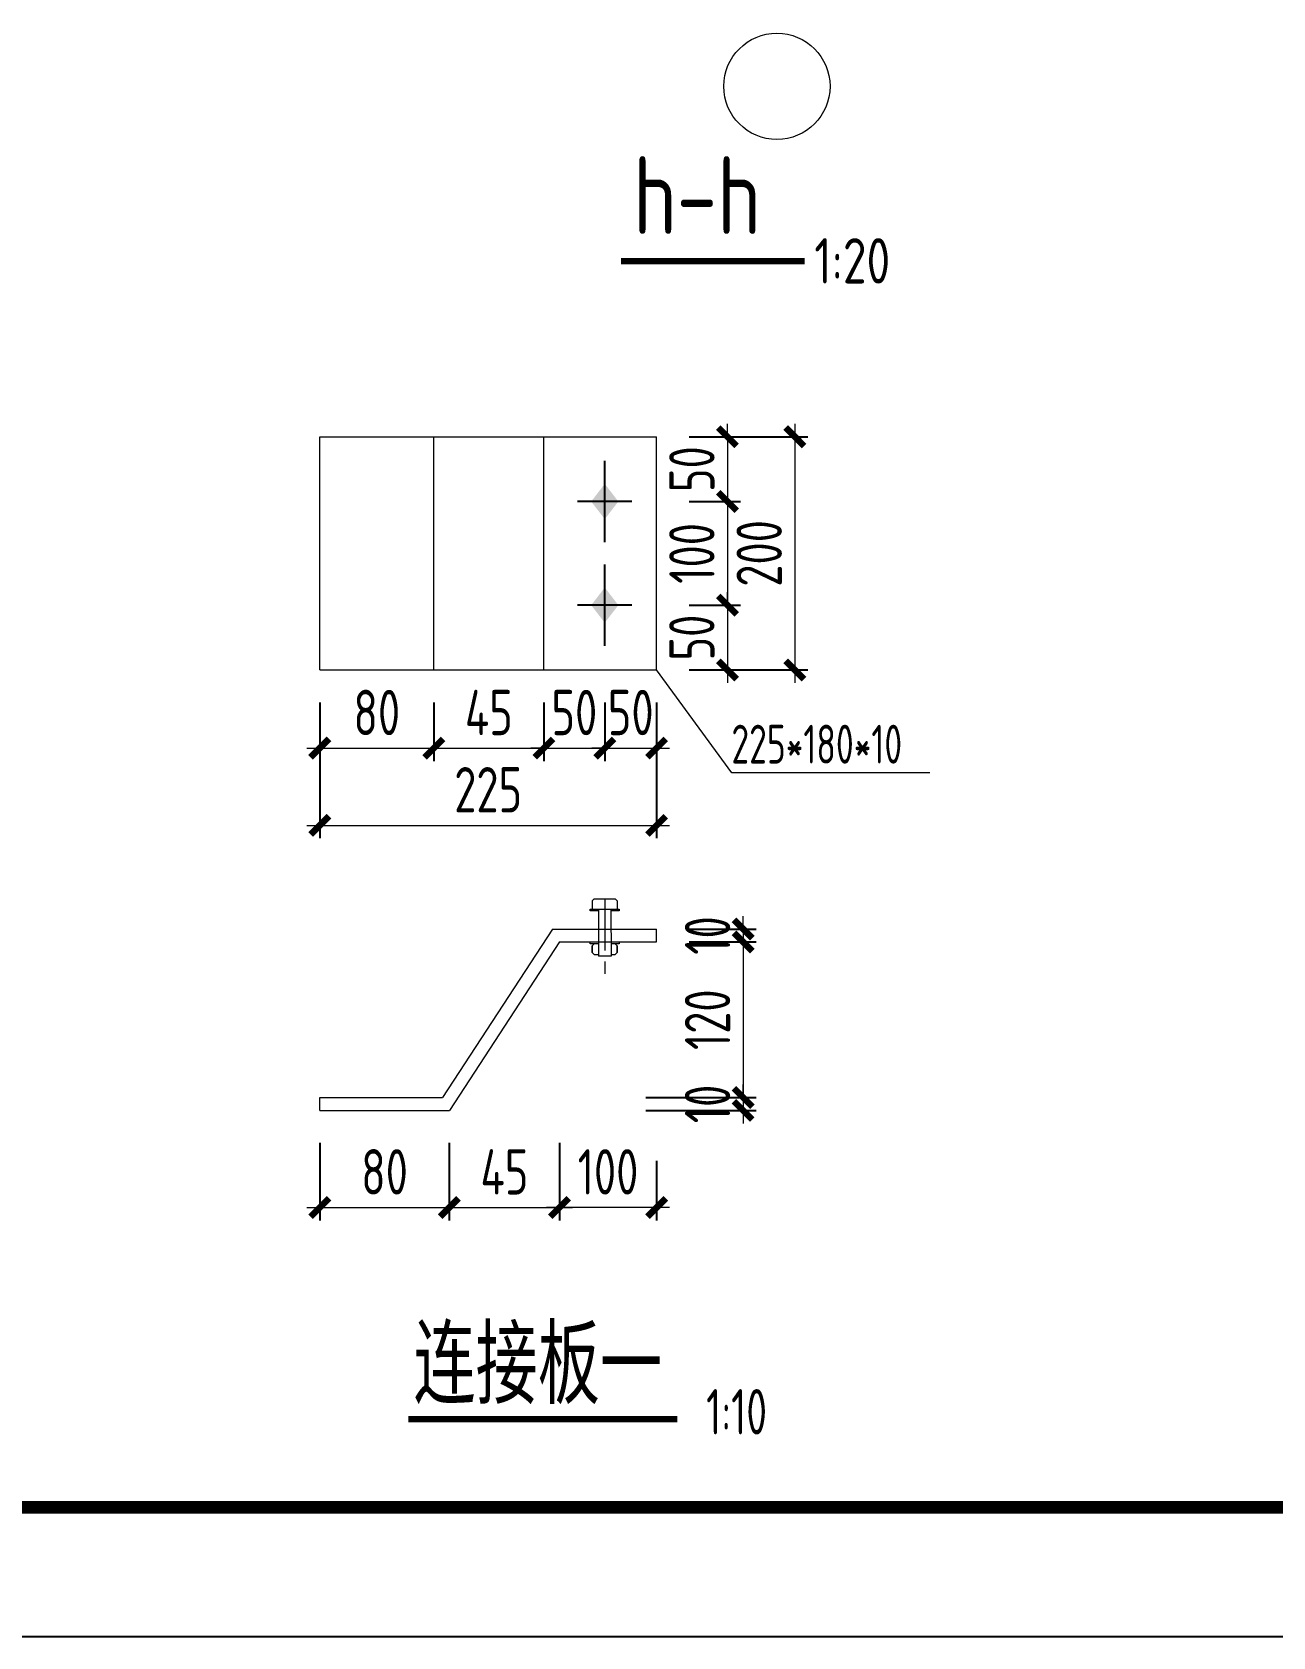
# Model space of a CAD drawing. Extents: x -2746917 to -971774, y -3334247 to -3250358.
# Drawn here: x -1239536 to -1229958, y -3316173 to -3303788 of the extents above; entities that cross this region are included whole.
import ezdxf

# ---------------------------------------------------------------- set-up
doc = ezdxf.new("R2010")
doc.units = 0
doc.header["$LTSCALE"] = 1000
doc.header["$MEASUREMENT"] = 0
doc.header["$PDMODE"] = 35
doc.linetypes.add('DOTE', pattern=[2.42, 2, -0.2, 0.02, -0.2])
doc.layers.get('0').update_dxf_attribs({"linetype": 'CONTINUOUS'})
doc.layers.get('Defpoints').update_dxf_attribs({"linetype": 'CONTINUOUS'})
for name, color, linetype in [('10', 7, 'CONTINUOUS'), ('AXIS', 253, 'DOTE'), ('BEAM_CON', 4, 'CONTINUOUS'), ('COLU', 7, 'CONTINUOUS'), ('DIM', 3, 'CONTINUOUS'), ('NUM', 7, 'CONTINUOUS'), ('PUB_TITLE', 4, 'CONTINUOUS'), ('TEXT', 7, 'CONTINUOUS')]:
    doc.layers.add(name, color=color, linetype=linetype)
doc.layers.add('yichutu', color=7, linetype='CONTINUOUS', true_color=0xffffff, plot=False)
doc.styles.add('TSSD_Dimension', font='tssdeng.shx', dxfattribs={"width": 0.75, "bigfont": 'Hztxt.shx'})
doc.styles.add('TSSD_Label', font='tssdeng.shx', dxfattribs={"width": 0.75, "bigfont": 'hztxt.shx'})
doc.styles.add('TSSD_Norm', font='tssdeng.shx', dxfattribs={"width": 0.75, "bigfont": 'hztxt.shx'})
doc.styles.add('TSSD_Rein', font='Tssdeng.shx', dxfattribs={"width": 0.75, "bigfont": 'hztxt.shx'})
doc.dimstyles.new('TSSD_10_100', dxfattribs={"dimtxt": 350, "dimasz": 100, "dimexe": 100, "dimexo": 250, "dimgap": 100, "dimtad": 1, "dimdec": 0, "dimlfac": 0.1, "dimzin": 0, "dimdsep": 46, "dimtxsty": 'TSSD_Dimension', "dimblk": 'ARCHTICK', "dimcen": 0, "dimdle": 100, "dimclrt": 7, "dimadec": 0, "dimazin": 0, "dimtfac": 1, "dimtdec": 0, "dimtix": 1, "dimtmove": 2, "dimatfit": 3, "dimldrblk": 'ARCHTICK', "dimfxl": 1, "dimtolj": 1, "dimtzin": 0, "dimlwd": 5, "dimarcsym": 0})

# ---------------------------------------------------------------- blocks, each defined once
blk = doc.blocks.new('A$C6E092011')
at = {"layer": 'AXIS', "lineweight": 5, "ltscale": 0.2}
blk.add_line((67, 73), (67, -507), dxfattribs=at)
at = {"layer": 'BEAM_CON', "lineweight": 5}
for p, q in [((-30, 57), (-14, 73)), ((-30, 57), (-30, -7)), ((-14, 73), (146, 73)), ((162, 57), (146, 73)), ((162, 57), (162, -7)), ((18, -7), (19, -370)), ((114, -7), (115, -370)), ((-30, -290), (-15, -276)), ((-30, -342), (-30, -290)), ((-30, -290), (-30, -342)), ((-30, -342), (-14, -358)), ((-14, -358), (18, -358)), ((115, -370), (19, -370)), ((114, -358), (146, -358)), ((162, -342), (146, -358)), ((162, -290), (148, -276)), ((162, -342), (162, -290)), ((162, -290), (162, -342))]:
    blk.add_line(p, q, dxfattribs=at)
for points in [[(18, -21), (-45, -21), (-45, -7), (179, -7), (179, -21), (114, -21)], [(18, -276), (-45, -276), (-45, -261), (18, -261)], [(114, -261), (179, -261), (179, -276), (114, -276)]]:
    blk.add_lwpolyline(points, dxfattribs=at)
blk = doc.blocks.new('_ArchTick')
at = {"color": 0, "const_width": 0.5}
blk.add_lwpolyline([(-0.71, -0.71), (0.71, 0.71)], dxfattribs=at)
blk = doc.blocks.new('*D3474')
at = {"layer": 'Defpoints', "color": 0}
for p in [(-1237315, -3312110), (-1236315, -3312110), (-1236315, -3312859)]:
    blk.add_point(p, dxfattribs=at)
at = {"layer": 'DIM', "color": 0, "lineweight": -2}
for p, q in [((-1237315, -3312360), (-1237315, -3312959)), ((-1236315, -3312360), (-1236315, -3312959))]:
    blk.add_line(p, q, dxfattribs=at)
at = {"layer": 'DIM', "color": 0, "lineweight": 5}
blk.add_line((-1237415, -3312859), (-1236215, -3312859), dxfattribs=at)
at = {"layer": 'DIM', "color": 0, "lineweight": 5, "xscale": 100, "yscale": 100, "zscale": 100, "rotation": 180}
blk.add_blockref('_ArchTick', (-1237315, -3312859), dxfattribs=at)
at = {"layer": 'DIM', "color": 0, "lineweight": 5, "xscale": 100, "yscale": 100, "zscale": 100}
blk.add_blockref('_ArchTick', (-1236315, -3312859), dxfattribs=at)
at = {"layer": 'DIM', "color": 7, "lineweight": 5, "insert": (-1236815, -3312584), "char_height": 350, "attachment_point": 5, "style": 'TSSD_Dimension'}
blk.add_mtext('\\A1;80', dxfattribs=at)
blk = doc.blocks.new('*D3475')
at = {"layer": 'Defpoints', "color": 0}
for p in [(-1236315, -3312110), (-1235465, -3312110), (-1235465, -3312859)]:
    blk.add_point(p, dxfattribs=at)
at = {"layer": 'DIM', "color": 0, "lineweight": -2}
for p, q in [((-1236315, -3312360), (-1236315, -3312959)), ((-1235465, -3312360), (-1235465, -3312959))]:
    blk.add_line(p, q, dxfattribs=at)
at = {"layer": 'DIM', "color": 0, "lineweight": 5}
blk.add_line((-1236415, -3312859), (-1235365, -3312859), dxfattribs=at)
at = {"layer": 'DIM', "color": 0, "lineweight": 5, "xscale": 100, "yscale": 100, "zscale": 100, "rotation": 180}
blk.add_blockref('_ArchTick', (-1236315, -3312859), dxfattribs=at)
at = {"layer": 'DIM', "color": 0, "lineweight": 5, "xscale": 100, "yscale": 100, "zscale": 100}
blk.add_blockref('_ArchTick', (-1235465, -3312859), dxfattribs=at)
at = {"layer": 'DIM', "color": 7, "lineweight": 5, "insert": (-1235890, -3312584), "char_height": 350, "attachment_point": 5, "style": 'TSSD_Dimension'}
blk.add_mtext('\\A1;45', dxfattribs=at)
blk = doc.blocks.new('*D3476')
at = {"layer": 'Defpoints', "color": 0}
for p in [(-1235465, -3312248), (-1234715, -3312248), (-1235465, -3312859)]:
    blk.add_point(p, dxfattribs=at)
at = {"layer": 'DIM', "color": 0, "lineweight": -2}
for p, q in [((-1235465, -3312498), (-1235465, -3312959)), ((-1234715, -3312498), (-1234715, -3312959))]:
    blk.add_line(p, q, dxfattribs=at)
at = {"layer": 'DIM', "color": 0, "lineweight": 5}
blk.add_line((-1234615, -3312859), (-1235565, -3312859), dxfattribs=at)
at = {"layer": 'DIM', "color": 0, "lineweight": 5, "xscale": 100, "yscale": 100, "zscale": 100, "rotation": 180}
blk.add_blockref('_ArchTick', (-1235465, -3312859), dxfattribs=at)
at = {"layer": 'DIM', "color": 0, "lineweight": 5, "xscale": 100, "yscale": 100, "zscale": 100}
blk.add_blockref('_ArchTick', (-1234715, -3312859), dxfattribs=at)
at = {"layer": 'DIM', "color": 7, "lineweight": 5, "insert": (-1235090, -3312584), "char_height": 350, "attachment_point": 5, "style": 'TSSD_Dimension'}
blk.add_mtext('\\A1;100', dxfattribs=at)
blk = doc.blocks.new('*D3477')
at = {"layer": 'Defpoints', "color": 0}
for p in [(-1234715, -3310710), (-1234715, -3310810), (-1234047, -3310810)]:
    blk.add_point(p, dxfattribs=at)
at = {"layer": 'DIM', "color": 0, "lineweight": 5}
for p, q in [((-1234047, -3310710), (-1234047, -3310610)), ((-1234047, -3310710), (-1234047, -3310810)), ((-1234047, -3310810), (-1234047, -3310910))]:
    blk.add_line(p, q, dxfattribs=at)
at = {"layer": 'DIM', "color": 0, "lineweight": -2}
for p, q in [((-1234465, -3310710), (-1233947, -3310710)), ((-1234465, -3310810), (-1233947, -3310810))]:
    blk.add_line(p, q, dxfattribs=at)
at = {"layer": 'DIM', "color": 0, "lineweight": 5, "xscale": 100, "yscale": 100, "zscale": 100}
for p, rotation in [((-1234047, -3310710), 270), ((-1234047, -3310810), 90)]:
    blk.add_blockref('_ArchTick', p, dxfattribs=dict(at, rotation=rotation))
at = {"layer": 'DIM', "color": 7, "lineweight": 5, "insert": (-1234322, -3310760), "char_height": 350, "attachment_point": 5, "rotation": 90, "style": 'TSSD_Dimension'}
blk.add_mtext('\\A1;10', dxfattribs=at)
blk = doc.blocks.new('*D3478')
at = {"layer": 'Defpoints', "color": 0}
for p in [(-1234715, -3310810), (-1235049, -3312010), (-1234047, -3312010)]:
    blk.add_point(p, dxfattribs=at)
at = {"layer": 'DIM', "color": 0, "lineweight": 5}
blk.add_line((-1234047, -3310710), (-1234047, -3312110), dxfattribs=at)
at = {"layer": 'DIM', "color": 0, "lineweight": -2}
for p, q in [((-1234465, -3310810), (-1233947, -3310810)), ((-1234799, -3312010), (-1233947, -3312010))]:
    blk.add_line(p, q, dxfattribs=at)
at = {"layer": 'DIM', "color": 0, "lineweight": 5, "xscale": 100, "yscale": 100, "zscale": 100}
for p, rotation in [((-1234047, -3310810), 90), ((-1234047, -3312010), 270)]:
    blk.add_blockref('_ArchTick', p, dxfattribs=dict(at, rotation=rotation))
at = {"layer": 'DIM', "color": 7, "lineweight": 5, "insert": (-1234322, -3311410), "char_height": 350, "attachment_point": 5, "rotation": 90, "style": 'TSSD_Dimension'}
blk.add_mtext('\\A1;120', dxfattribs=at)
blk = doc.blocks.new('*D3479')
at = {"layer": 'Defpoints', "color": 0}
for p in [(-1235049, -3312010), (-1235049, -3312110), (-1234047, -3312110)]:
    blk.add_point(p, dxfattribs=at)
at = {"layer": 'DIM', "color": 0, "lineweight": -2}
for p, q in [((-1234799, -3312010), (-1233947, -3312010)), ((-1234799, -3312110), (-1233947, -3312110))]:
    blk.add_line(p, q, dxfattribs=at)
at = {"layer": 'DIM', "color": 0, "lineweight": 5}
for p, q in [((-1234047, -3312010), (-1234047, -3311910)), ((-1234047, -3312010), (-1234047, -3312110)), ((-1234047, -3312110), (-1234047, -3312210))]:
    blk.add_line(p, q, dxfattribs=at)
at = {"layer": 'DIM', "color": 0, "lineweight": 5, "xscale": 100, "yscale": 100, "zscale": 100}
for p, rotation in [((-1234047, -3312010), 270), ((-1234047, -3312110), 90)]:
    blk.add_blockref('_ArchTick', p, dxfattribs=dict(at, rotation=rotation))
at = {"layer": 'DIM', "color": 7, "lineweight": 5, "insert": (-1234322, -3312060), "char_height": 350, "attachment_point": 5, "rotation": 90, "style": 'TSSD_Dimension'}
blk.add_mtext('\\A1;10', dxfattribs=at)
blk = doc.blocks.new('A$C5C7C78FF')
at = {"layer": '10', "color": 0}
blk.add_solid([(27, -141, -192), (-73, -11, -192), (127, -11, -192), (27, 119, -192)], dxfattribs=at)
at = {"layer": 'AXIS', "color": 0, "linetype": 'ByBlock'}
for p, q in [((27, -311, -192), (27, 289, -192)), ((227, -11, -192), (-173, -11, -192))]:
    blk.add_line(p, q, dxfattribs=at)
blk = doc.blocks.new('*D3480')
at = {"layer": 'Defpoints', "color": 0}
for p in [(-1234715, -3306911), (-1234715, -3307411), (-1234168, -3307411)]:
    blk.add_point(p, dxfattribs=at)
at = {"layer": 'DIM', "color": 0, "lineweight": -2}
for p, q in [((-1234465, -3306911), (-1234068, -3306911)), ((-1234465, -3307411), (-1234068, -3307411))]:
    blk.add_line(p, q, dxfattribs=at)
at = {"layer": 'DIM', "color": 0, "lineweight": 5}
for p, q in [((-1234168, -3306911), (-1234168, -3306811)), ((-1234168, -3306911), (-1234168, -3307411)), ((-1234168, -3307411), (-1234168, -3307511))]:
    blk.add_line(p, q, dxfattribs=at)
at = {"layer": 'DIM', "color": 0, "lineweight": 5, "xscale": 100, "yscale": 100, "zscale": 100}
for p, rotation in [((-1234168, -3306911), 270), ((-1234168, -3307411), 90)]:
    blk.add_blockref('_ArchTick', p, dxfattribs=dict(at, rotation=rotation))
at = {"layer": 'DIM', "color": 7, "lineweight": 5, "insert": (-1234443, -3307161), "char_height": 350, "attachment_point": 5, "rotation": 90, "style": 'TSSD_Dimension'}
blk.add_mtext('\\A1;50', dxfattribs=at)
blk = doc.blocks.new('*D3481')
at = {"layer": 'Defpoints', "color": 0}
for p in [(-1234715, -3307411), (-1234715, -3308211), (-1234168, -3308211)]:
    blk.add_point(p, dxfattribs=at)
at = {"layer": 'DIM', "color": 0, "lineweight": -2}
for p, q in [((-1234465, -3307411), (-1234068, -3307411)), ((-1234465, -3308211), (-1234068, -3308211))]:
    blk.add_line(p, q, dxfattribs=at)
at = {"layer": 'DIM', "color": 0, "lineweight": 5}
blk.add_line((-1234168, -3307311), (-1234168, -3308311), dxfattribs=at)
at = {"layer": 'DIM', "color": 0, "lineweight": 5, "xscale": 100, "yscale": 100, "zscale": 100}
for p, rotation in [((-1234168, -3307411), 90), ((-1234168, -3308211), 270)]:
    blk.add_blockref('_ArchTick', p, dxfattribs=dict(at, rotation=rotation))
at = {"layer": 'DIM', "color": 7, "lineweight": 5, "insert": (-1234443, -3307811), "char_height": 350, "attachment_point": 5, "rotation": 90, "style": 'TSSD_Dimension'}
blk.add_mtext('\\A1;100', dxfattribs=at)
blk = doc.blocks.new('*D3482')
at = {"layer": 'Defpoints', "color": 0}
for p in [(-1234715, -3308211), (-1234715, -3308711), (-1234168, -3308711)]:
    blk.add_point(p, dxfattribs=at)
at = {"layer": 'DIM', "color": 0, "lineweight": 5}
for p, q in [((-1234168, -3308211), (-1234168, -3308111)), ((-1234168, -3308211), (-1234168, -3308711)), ((-1234168, -3308711), (-1234168, -3308811))]:
    blk.add_line(p, q, dxfattribs=at)
at = {"layer": 'DIM', "color": 0, "lineweight": -2}
for p, q in [((-1234465, -3308211), (-1234068, -3308211)), ((-1234465, -3308711), (-1234068, -3308711))]:
    blk.add_line(p, q, dxfattribs=at)
at = {"layer": 'DIM', "color": 0, "lineweight": 5, "xscale": 100, "yscale": 100, "zscale": 100}
for p, rotation in [((-1234168, -3308211), 270), ((-1234168, -3308711), 90)]:
    blk.add_blockref('_ArchTick', p, dxfattribs=dict(at, rotation=rotation))
at = {"layer": 'DIM', "color": 7, "lineweight": 5, "insert": (-1234443, -3308461), "char_height": 350, "attachment_point": 5, "rotation": 90, "style": 'TSSD_Dimension'}
blk.add_mtext('\\A1;50', dxfattribs=at)
blk = doc.blocks.new('*D3483')
at = {"layer": 'Defpoints', "color": 0}
for p in [(-1234715, -3306911), (-1234715, -3308711), (-1233648, -3308711)]:
    blk.add_point(p, dxfattribs=at)
at = {"layer": 'DIM', "color": 0, "lineweight": -2}
for p, q in [((-1234465, -3306911), (-1233548, -3306911)), ((-1234465, -3308711), (-1233548, -3308711))]:
    blk.add_line(p, q, dxfattribs=at)
at = {"layer": 'DIM', "color": 0, "lineweight": 5}
blk.add_line((-1233648, -3306811), (-1233648, -3308811), dxfattribs=at)
at = {"layer": 'DIM', "color": 0, "lineweight": 5, "xscale": 100, "yscale": 100, "zscale": 100}
for p, rotation in [((-1233648, -3306911), 90), ((-1233648, -3308711), 270)]:
    blk.add_blockref('_ArchTick', p, dxfattribs=dict(at, rotation=rotation))
at = {"layer": 'DIM', "color": 7, "lineweight": 5, "insert": (-1233923, -3307811), "char_height": 350, "attachment_point": 5, "rotation": 90, "style": 'TSSD_Dimension'}
blk.add_mtext('\\A1;200', dxfattribs=at)
blk = doc.blocks.new('*D3484')
at = {"layer": 'Defpoints', "color": 0}
for p in [(-1237315, -3308711), (-1236435, -3308711), (-1236435, -3309314)]:
    blk.add_point(p, dxfattribs=at)
at = {"layer": 'DIM', "color": 0, "lineweight": -2}
for p, q in [((-1237315, -3308961), (-1237315, -3309414)), ((-1236435, -3308961), (-1236435, -3309414))]:
    blk.add_line(p, q, dxfattribs=at)
at = {"layer": 'DIM', "color": 0, "lineweight": 5}
blk.add_line((-1237415, -3309314), (-1236335, -3309314), dxfattribs=at)
at = {"layer": 'DIM', "color": 0, "lineweight": 5, "xscale": 100, "yscale": 100, "zscale": 100, "rotation": 180}
blk.add_blockref('_ArchTick', (-1237315, -3309314), dxfattribs=at)
at = {"layer": 'DIM', "color": 0, "lineweight": 5, "xscale": 100, "yscale": 100, "zscale": 100}
blk.add_blockref('_ArchTick', (-1236435, -3309314), dxfattribs=at)
at = {"layer": 'DIM', "color": 7, "lineweight": 5, "insert": (-1236875, -3309039), "char_height": 350, "attachment_point": 5, "style": 'TSSD_Dimension'}
blk.add_mtext('\\A1;80', dxfattribs=at)
blk = doc.blocks.new('*D3485')
at = {"layer": 'Defpoints', "color": 0}
for p in [(-1236435, -3308711), (-1235585, -3308711), (-1235585, -3309314)]:
    blk.add_point(p, dxfattribs=at)
at = {"layer": 'DIM', "color": 0, "lineweight": -2}
for p, q in [((-1236435, -3308961), (-1236435, -3309414)), ((-1235585, -3308961), (-1235585, -3309414))]:
    blk.add_line(p, q, dxfattribs=at)
at = {"layer": 'DIM', "color": 0, "lineweight": 5}
blk.add_line((-1236535, -3309314), (-1235485, -3309314), dxfattribs=at)
at = {"layer": 'DIM', "color": 0, "lineweight": 5, "xscale": 100, "yscale": 100, "zscale": 100, "rotation": 180}
blk.add_blockref('_ArchTick', (-1236435, -3309314), dxfattribs=at)
at = {"layer": 'DIM', "color": 0, "lineweight": 5, "xscale": 100, "yscale": 100, "zscale": 100}
blk.add_blockref('_ArchTick', (-1235585, -3309314), dxfattribs=at)
at = {"layer": 'DIM', "color": 7, "lineweight": 5, "insert": (-1236010, -3309039), "char_height": 350, "attachment_point": 5, "style": 'TSSD_Dimension'}
blk.add_mtext('\\A1;45', dxfattribs=at)
blk = doc.blocks.new('*D3486')
at = {"layer": 'Defpoints', "color": 0}
for p in [(-1235585, -3308711), (-1235115, -3308711), (-1235115, -3309314)]:
    blk.add_point(p, dxfattribs=at)
at = {"layer": 'DIM', "color": 0, "lineweight": -2}
for p, q in [((-1235585, -3308961), (-1235585, -3309414)), ((-1235115, -3308961), (-1235115, -3309414))]:
    blk.add_line(p, q, dxfattribs=at)
at = {"layer": 'DIM', "color": 0, "lineweight": 5}
for p, q in [((-1235585, -3309314), (-1235685, -3309314)), ((-1235585, -3309314), (-1235115, -3309314)), ((-1235115, -3309314), (-1235015, -3309314))]:
    blk.add_line(p, q, dxfattribs=at)
at = {"layer": 'DIM', "color": 0, "lineweight": 5, "xscale": 100, "yscale": 100, "zscale": 100}
blk.add_blockref('_ArchTick', (-1235585, -3309314), dxfattribs=at)
at = {"layer": 'DIM', "color": 0, "lineweight": 5, "xscale": 100, "yscale": 100, "zscale": 100, "rotation": 180}
blk.add_blockref('_ArchTick', (-1235115, -3309314), dxfattribs=at)
at = {"layer": 'DIM', "color": 7, "lineweight": 5, "insert": (-1235350, -3309039), "char_height": 350, "attachment_point": 5, "style": 'TSSD_Dimension'}
blk.add_mtext('\\A1;50', dxfattribs=at)
blk = doc.blocks.new('*D3487')
at = {"layer": 'Defpoints', "color": 0}
for p in [(-1237315, -3308711), (-1234715, -3308711), (-1234715, -3309910)]:
    blk.add_point(p, dxfattribs=at)
at = {"layer": 'DIM', "color": 0, "lineweight": -2}
for p, q in [((-1237315, -3308961), (-1237315, -3310010)), ((-1234715, -3308961), (-1234715, -3310010))]:
    blk.add_line(p, q, dxfattribs=at)
at = {"layer": 'DIM', "color": 0, "lineweight": 5}
blk.add_line((-1237415, -3309910), (-1234615, -3309910), dxfattribs=at)
at = {"layer": 'DIM', "color": 0, "lineweight": 5, "xscale": 100, "yscale": 100, "zscale": 100, "rotation": 180}
blk.add_blockref('_ArchTick', (-1237315, -3309910), dxfattribs=at)
at = {"layer": 'DIM', "color": 0, "lineweight": 5, "xscale": 100, "yscale": 100, "zscale": 100}
blk.add_blockref('_ArchTick', (-1234715, -3309910), dxfattribs=at)
at = {"layer": 'DIM', "color": 7, "lineweight": 5, "insert": (-1236015, -3309635), "char_height": 350, "attachment_point": 5, "style": 'TSSD_Dimension'}
blk.add_mtext('\\A1;225', dxfattribs=at)
blk = doc.blocks.new('*D3488')
at = {"layer": 'Defpoints', "color": 0}
for p in [(-1235115, -3308711), (-1234715, -3308711), (-1234715, -3309314)]:
    blk.add_point(p, dxfattribs=at)
at = {"layer": 'DIM', "color": 0, "lineweight": -2}
for p, q in [((-1235115, -3308961), (-1235115, -3309414)), ((-1234715, -3308961), (-1234715, -3309414))]:
    blk.add_line(p, q, dxfattribs=at)
at = {"layer": 'DIM', "color": 0, "lineweight": 5}
for p, q in [((-1235115, -3309314), (-1235215, -3309314)), ((-1235115, -3309314), (-1234715, -3309314)), ((-1234715, -3309314), (-1234615, -3309314))]:
    blk.add_line(p, q, dxfattribs=at)
at = {"layer": 'DIM', "color": 0, "lineweight": 5, "xscale": 100, "yscale": 100, "zscale": 100}
blk.add_blockref('_ArchTick', (-1235115, -3309314), dxfattribs=at)
at = {"layer": 'DIM', "color": 0, "lineweight": 5, "xscale": 100, "yscale": 100, "zscale": 100, "rotation": 180}
blk.add_blockref('_ArchTick', (-1234715, -3309314), dxfattribs=at)
at = {"layer": 'DIM', "color": 7, "lineweight": 5, "insert": (-1234915, -3309039), "char_height": 350, "attachment_point": 5, "style": 'TSSD_Dimension'}
blk.add_mtext('\\A1;50', dxfattribs=at)
blk = doc.blocks.new('yct-891-420-89100-42000-100-2004.0')
at = {"layer": 'yichutu', "color": 7, "true_color": 0xffffff}
blk.add_lwpolyline([(0, 0), (0, 42000), (89100, 42000), (89100, 0)], close=True, dxfattribs=at)
blk = doc.blocks.new('A$C440D491C')
at = {"layer": 'PUB_TITLE'}
blk.add_lwpolyline([(0, 0), (0, 42000), (89100, 42000), (89100, 0)], close=True, dxfattribs=at)
at = {"layer": 'PUB_TITLE', "const_width": 100}
blk.add_lwpolyline([(88100, 1000), (88100, 41000), (713, 41000), (713, 1000), (88100, 1000)], dxfattribs=at)

msp = doc.modelspace()

# ---------------------------------------------------------------- linework, layer by layer
at = {"layer": 'BEAM_CON', "lineweight": 5}
for p, q in [((-1237314.83, -3308710.83), (-1237314.83, -3306910.83)), ((-1237314.83, -3306910.83), (-1234714.83, -3306910.83)), ((-1236434.67, -3308710.83), (-1236434.67, -3306910.83)), ((-1235584.67, -3308710.83), (-1235584.67, -3306910.83)), ((-1234714.83, -3308710.83), (-1234714.83, -3306910.83)), ((-1237314.83, -3308710.83), (-1234714.83, -3308710.83)), ((-1235518.93, -3310709.95), (-1236368.93, -3312009.95)), ((-1235518.93, -3310709.95), (-1234714.83, -3310709.95)), ((-1234714.83, -3310809.95), (-1234714.83, -3310709.95)), ((-1235464.83, -3310809.95), (-1236314.83, -3312109.95)), ((-1235464.83, -3310809.95), (-1234714.83, -3310809.95)), ((-1237314.83, -3312009.95), (-1236368.93, -3312009.95)), ((-1237314.83, -3312109.95), (-1237314.83, -3312009.95)), ((-1237314.83, -3312109.95), (-1236314.83, -3312109.95))]:
    msp.add_line(p, q, dxfattribs=at)
at = {"layer": 'NUM', "const_width": 50}
for points in [[(-1234988.67, -3305556.12), (-1233571.68, -3305556.12)], [(-1236632.27, -3314492.36), (-1234554.13, -3314492.36)]]:
    msp.add_lwpolyline(points, dxfattribs=at)
at = {"layer": 'TEXT', "lineweight": 5}
for p, q in [((-1234134.5, -3309503.77), (-1234714.83, -3308710.83)), ((-1232604.85, -3309503.77), (-1234134.5, -3309503.77))]:
    msp.add_line(p, q, dxfattribs=at)
at = {"layer": 'TEXT', "lineweight": 9}
msp.add_circle((-1233786.38, -3304206.53), 409.92, dxfattribs=at)

# ---------------------------------------------------------------- block references
at = {"ltscale": 1.5}
msp.add_blockref('A$C440D491C', (-1309480.26, -3316173.05), dxfattribs=at)
at = {"layer": 'BEAM_CON', "lineweight": 5}
msp.add_blockref('A$C6E092011', (-1235181.85, -3310548.76), dxfattribs=at)
at = {"layer": 'COLU', "linetype": 'ByBlock', "xscale": 1.048320000059903, "yscale": 1.048320000059903, "zscale": 1.048319999999649}
for p in [(-1235143.38, -3307399.1, 201.28), (-1235143.38, -3308199.1, 201.28)]:
    msp.add_blockref('A$C5C7C78FF', p, dxfattribs=at)
at = {"layer": 'yichutu'}
msp.add_blockref('yct-891-420-89100-42000-100-2004.0', (-1309480.26, -3316173.05), dxfattribs=at)

# ---------------------------------------------------------------- texts
at = {"layer": 'TEXT', "lineweight": 9, "style": 'TSSD_Label', "width": 0.8}
for s, height, p in [('h-h', 600, (-1234897.48, -3305347.33)), ('1:20', 350, (-1233497.74, -3305728.38))]:
    msp.add_text(s, height=height, dxfattribs=at).set_placement(p)
at = {"layer": 'TEXT', "lineweight": 5}
for s, height, style, width, p in [('225*180*10', 300, 'TSSD_Norm', 0.7, (-1234137.81, -3309433.43)), ('连接板一', 600, 'TSSD_Label', 0.8, (-1236592.34, -3314375.53)), ('1:10', 350, 'TSSD_Rein', 0.7, (-1234332.68, -3314610.47, -910))]:
    msp.add_text(s, height=height, dxfattribs=dict(at, style=style, width=width)).set_placement(p)

# ---------------------------------------------------------------- dimensions: what is measured, and where the dimension line sits
at = {"layer": 'DIM', "lineweight": 5}
for base, p1, p2, text, picture, middle in [((-1234167.74, -3307410.83), (-1234714.83, -3306910.83), (-1234714.83, -3307410.83), '50', '*D3480', (-1234442.74, -3307160.83)), ((-1233647.9, -3308710.83), (-1234714.83, -3306910.83), (-1234714.83, -3308710.83), '200', '*D3483', (-1233922.9, -3307810.83)), ((-1234167.74, -3308210.83), (-1234714.83, -3307410.83), (-1234714.83, -3308210.83), '100', '*D3481', (-1234442.74, -3307810.83)), ((-1234167.74, -3308710.83), (-1234714.83, -3308210.83), (-1234714.83, -3308710.83), '50', '*D3482', (-1234442.74, -3308460.83))]:
    dim = msp.add_linear_dim(base=base, p1=p1, p2=p2, angle=90, text=text, dimstyle='TSSD_10_100', dxfattribs=at)
    dim.commit()
    dim.dimension.update_dxf_attribs({"geometry": picture, "text_midpoint": middle})
for base, p1, p2, text, picture, middle in [((-1236434.67, -3309314.18), (-1237314.83, -3308710.83), (-1236434.67, -3308710.83), '80', '*D3484', (-1236874.75, -3309039.18)), ((-1234714.83, -3309909.61), (-1237314.83, -3308710.83), (-1234714.83, -3308710.83), '225', '*D3487', (-1236014.83, -3309634.61)), ((-1235584.67, -3309314.18), (-1236434.67, -3308710.83), (-1235584.67, -3308710.83), '45', '*D3485', (-1236009.67, -3309039.18)), ((-1235114.83, -3309314.18), (-1235584.67, -3308710.83), (-1235114.83, -3308710.83), '50', '*D3486', (-1235349.75, -3309039.18)), ((-1234714.83, -3309314.18), (-1235114.83, -3308710.83), (-1234714.83, -3308710.83), '50', '*D3488', (-1234914.83, -3309039.18)), ((-1236314.83, -3312859.03), (-1237314.83, -3312109.95), (-1236314.83, -3312109.95), '80', '*D3474', (-1236814.83, -3312584.03)), ((-1235464.83, -3312859.03), (-1236314.83, -3312109.95), (-1235464.83, -3312109.95), '45', '*D3475', (-1235889.83, -3312584.03)), ((-1235464.83, -3312859.03), (-1234714.83, -3312248.15), (-1235464.83, -3312248.15), '100', '*D3476', (-1235089.83, -3312584.03))]:
    dim = msp.add_linear_dim(base=base, p1=p1, p2=p2, text=text, dimstyle='TSSD_10_100', dxfattribs=at)
    dim.commit()
    dim.dimension.update_dxf_attribs({"geometry": picture, "text_midpoint": middle})
for base, p1, p2, picture, middle in [((-1234046.72, -3310809.95), (-1234714.83, -3310709.95), (-1234714.83, -3310809.95), '*D3477', (-1234321.72, -3310759.95)), ((-1234046.72, -3312009.95), (-1234714.83, -3310809.95), (-1235049.29, -3312009.95), '*D3478', (-1234321.72, -3311409.95)), ((-1234046.72, -3312109.95), (-1235049.29, -3312009.95), (-1235049.29, -3312109.95), '*D3479', (-1234321.72, -3312059.95))]:
    dim = msp.add_linear_dim(base=base, p1=p1, p2=p2, angle=90, dimstyle='TSSD_10_100', dxfattribs=at)
    dim.commit()
    dim.dimension.update_dxf_attribs({"geometry": picture, "text_midpoint": middle})

doc.saveas('drawing.dxf')
